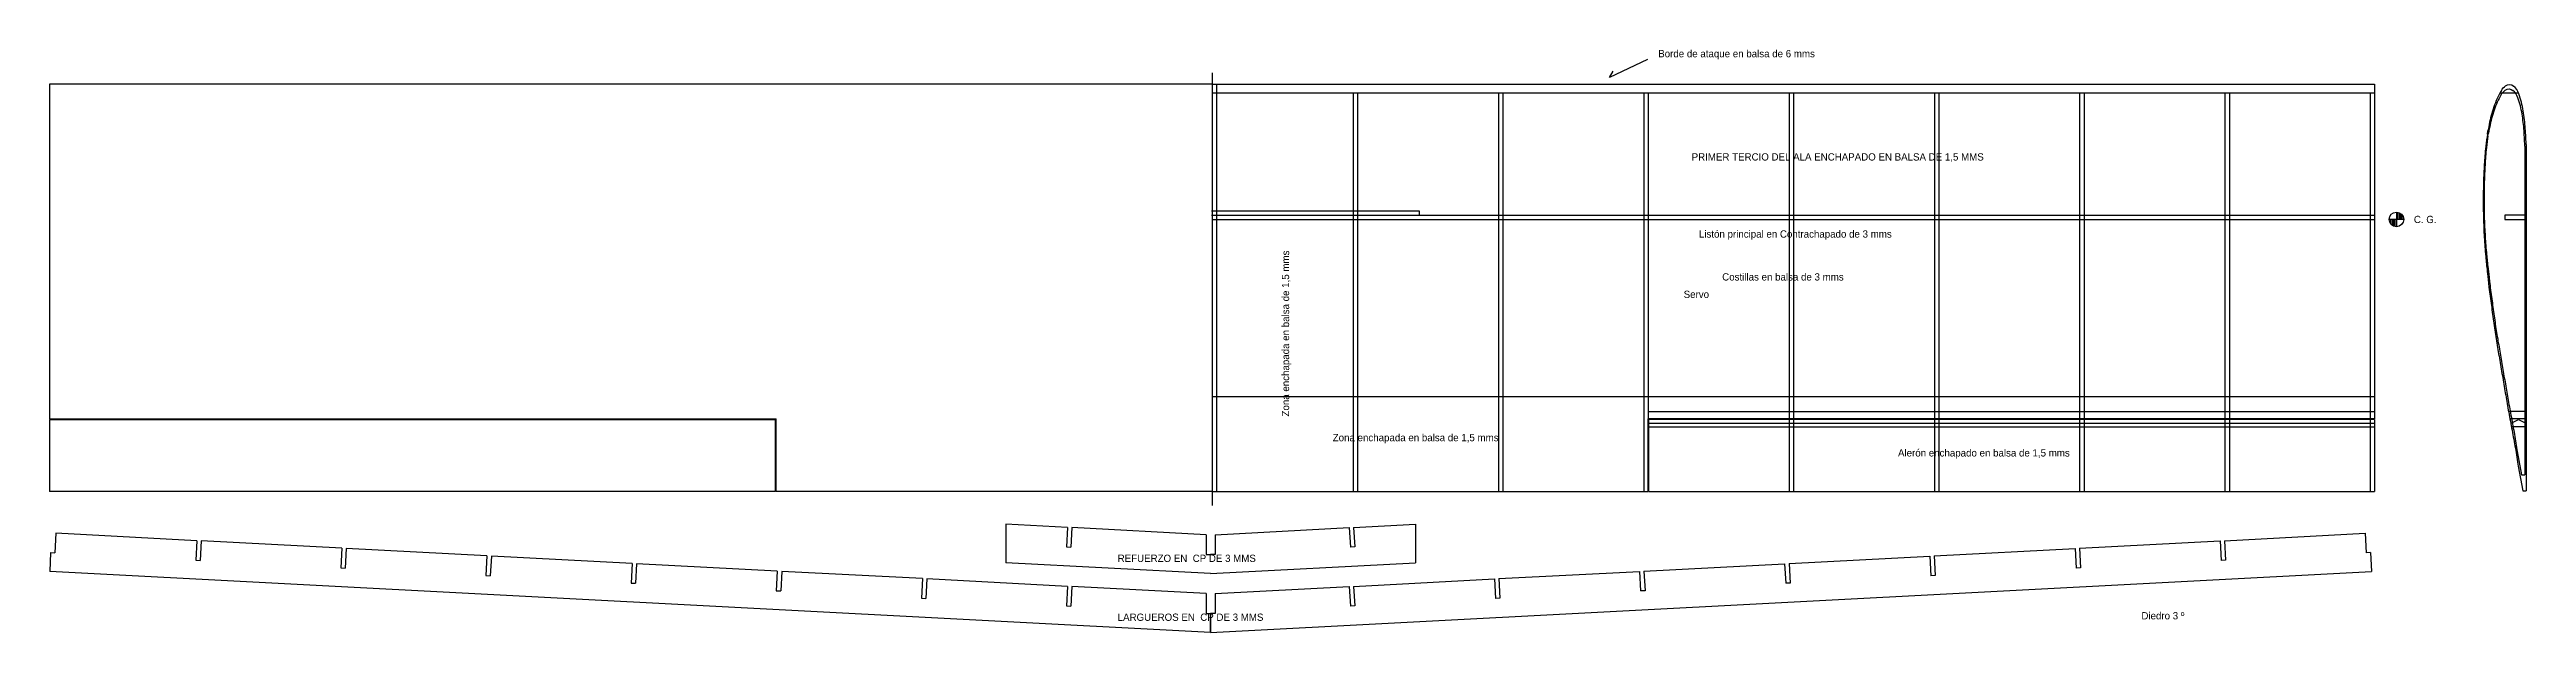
# Model space of a CAD drawing. Header units: inches. Extents: x 0 to 1704, y 271 to 672.
import ezdxf

# ---------------------------------------------------------------- set-up
doc = ezdxf.new("R2010")
doc.units = ezdxf.units.IN
doc.header["$MEASUREMENT"] = 0
doc.layers.add('CONTORNO', color=7, linetype='Continuous')

# ---------------------------------------------------------------- blocks, each defined once
blk = doc.blocks.new('P-PIPER')
for p, q in [((2.332, -1.144), (2.245, -1.16)), ((2.603, -2.162), (11.687, -2.162)), ((11.044, -1.954), (11.687, -2.075)), ((11.687, -2.075), (11.687, -2.162))]:
    blk.add_line(p, q)
for centre, radius, start, end in [((1.195, -1.725), 0.168, 142.93678, 220.12261), ((1.399, -1.868), 0.418, 121.3764, 144.13179)]:
    blk.add_arc(centre, radius, start, end)
at = {"layer": 'CONTORNO', "color": 7, "linetype": 'Continuous'}
for p, q in [((1.616, -1.313), (1.672, -1.294)), ((1.672, -1.294), (1.729, -1.277)), ((1.729, -1.277), (1.786, -1.26)), ((1.786, -1.26), (1.843, -1.244)), ((1.843, -1.244), (1.901, -1.23)), ((1.901, -1.23), (1.958, -1.216)), ((1.958, -1.216), (2.016, -1.203)), ((2.016, -1.203), (2.073, -1.191)), ((2.073, -1.191), (2.13, -1.18)), ((2.13, -1.18), (2.188, -1.169)), ((2.188, -1.169), (2.245, -1.16)), ((2.245, -1.16), (2.245, -1.16)), ((2.332, -1.144), (2.4, -1.135)), ((2.4, -1.135), (2.48, -1.124)), ((2.48, -1.124), (2.564, -1.113)), ((2.564, -1.113), (2.646, -1.102)), ((2.646, -1.102), (2.718, -1.093)), ((2.718, -1.093), (2.776, -1.088)), ((2.718, -1.093), (2.718, -1.093)), ((2.776, -1.088), (2.834, -1.083)), ((2.834, -1.083), (2.892, -1.078)), ((2.892, -1.078), (2.951, -1.074)), ((2.951, -1.074), (3.009, -1.069)), ((3.009, -1.069), (3.067, -1.066)), ((3.067, -1.066), (3.125, -1.062)), ((3.125, -1.062), (3.184, -1.059)), ((3.184, -1.059), (3.242, -1.056)), ((3.242, -1.056), (3.3, -1.053)), ((3.3, -1.053), (3.358, -1.05)), ((3.358, -1.05), (3.416, -1.048)), ((3.416, -1.048), (3.474, -1.046)), ((3.474, -1.046), (3.533, -1.044)), ((3.533, -1.044), (3.591, -1.042)), ((3.591, -1.042), (3.649, -1.04)), ((3.649, -1.04), (3.707, -1.039)), ((3.707, -1.039), (3.765, -1.038)), ((3.765, -1.038), (3.823, -1.037)), ((3.823, -1.037), (3.881, -1.037)), ((3.881, -1.037), (3.939, -1.036)), ((3.939, -1.036), (3.997, -1.036)), ((3.997, -1.036), (4.054, -1.036)), ((4.054, -1.036), (4.112, -1.036)), ((4.112, -1.036), (4.17, -1.036)), ((4.17, -1.036), (4.228, -1.036)), ((4.228, -1.036), (4.286, -1.037)), ((4.286, -1.037), (4.343, -1.037)), ((4.343, -1.037), (4.401, -1.038)), ((4.401, -1.038), (4.459, -1.039)), ((4.459, -1.039), (4.516, -1.04)), ((4.516, -1.04), (4.574, -1.041)), ((4.574, -1.041), (4.631, -1.043)), ((4.631, -1.043), (4.656, -1.046)), ((4.631, -1.043), (4.631, -1.043)), ((4.656, -1.046), (4.712, -1.048)), ((4.712, -1.048), (4.847, -1.05)), ((4.847, -1.05), (4.91, -1.054)), ((4.91, -1.054), (4.973, -1.058)), ((4.973, -1.058), (5.036, -1.062)), ((5.036, -1.062), (5.099, -1.066)), ((5.099, -1.066), (5.162, -1.07)), ((5.162, -1.07), (5.224, -1.074)), ((5.224, -1.074), (5.287, -1.079)), ((5.287, -1.079), (5.35, -1.083)), ((5.35, -1.083), (5.412, -1.087)), ((5.412, -1.087), (5.481, -1.094)), ((5.481, -1.094), (5.542, -1.1)), ((5.542, -1.1), (5.596, -1.105)), ((5.596, -1.105), (5.645, -1.11)), ((5.645, -1.11), (5.692, -1.115)), ((5.692, -1.115), (5.736, -1.119)), ((5.736, -1.119), (5.781, -1.124)), ((5.781, -1.124), (5.828, -1.129)), ((5.828, -1.129), (5.878, -1.134)), ((5.878, -1.134), (5.933, -1.14)), ((5.933, -1.14), (5.995, -1.147)), ((5.995, -1.147), (6.066, -1.155)), ((6.066, -1.155), (6.146, -1.164)), ((6.146, -1.164), (6.239, -1.174)), ((6.239, -1.174), (6.345, -1.186)), ((6.345, -1.186), (6.404, -1.193)), ((6.404, -1.193), (6.464, -1.201)), ((6.464, -1.201), (6.524, -1.209)), ((6.524, -1.209), (6.583, -1.217)), ((6.583, -1.217), (6.643, -1.225)), ((6.643, -1.225), (6.702, -1.233)), ((6.702, -1.233), (6.761, -1.241)), ((6.761, -1.241), (6.821, -1.249)), ((6.821, -1.249), (6.88, -1.257)), ((6.88, -1.257), (6.939, -1.265)), ((6.939, -1.265), (6.998, -1.273)), ((6.998, -1.273), (7.057, -1.281)), ((7.057, -1.281), (7.116, -1.289)), ((7.116, -1.289), (7.175, -1.298)), ((7.175, -1.298), (7.234, -1.306)), ((1.106, -1.877), (1.067, -1.833)), ((1.156, -1.913), (1.106, -1.877)), ((1.212, -1.944), (1.156, -1.913)), ((1.182, -1.512), (1.234, -1.482)), ((1.272, -1.973), (1.212, -1.944)), ((1.234, -1.482), (1.287, -1.453)), ((1.287, -1.453), (1.34, -1.426)), ((1.34, -1.426), (1.394, -1.401)), ((1.394, -1.401), (1.449, -1.377)), ((1.449, -1.377), (1.504, -1.354)), ((1.504, -1.354), (1.56, -1.333)), ((1.56, -1.333), (1.616, -1.313)), ((7.234, -1.306), (7.292, -1.314)), ((7.292, -1.314), (7.351, -1.322)), ((7.351, -1.322), (7.41, -1.331)), ((7.41, -1.331), (7.468, -1.339)), ((7.468, -1.339), (7.527, -1.347)), ((7.527, -1.347), (7.583, -1.356)), ((7.583, -1.356), (7.64, -1.365)), ((7.64, -1.365), (7.697, -1.374)), ((7.697, -1.374), (7.754, -1.384)), ((7.754, -1.384), (7.811, -1.393)), ((7.811, -1.393), (7.868, -1.402)), ((7.868, -1.402), (7.925, -1.412)), ((7.925, -1.412), (7.981, -1.421)), ((7.981, -1.421), (8.038, -1.43)), ((8.038, -1.43), (8.095, -1.44)), ((8.095, -1.44), (8.152, -1.45)), ((8.152, -1.45), (8.209, -1.459)), ((8.209, -1.459), (8.266, -1.469)), ((8.266, -1.469), (8.323, -1.478)), ((8.323, -1.478), (8.38, -1.488)), ((8.38, -1.488), (8.437, -1.498)), ((8.437, -1.498), (8.493, -1.508)), ((8.493, -1.508), (8.55, -1.517)), ((8.55, -1.517), (8.607, -1.527)), ((8.607, -1.527), (8.664, -1.537)), ((8.664, -1.537), (8.721, -1.547)), ((8.721, -1.547), (8.778, -1.557)), ((8.778, -1.557), (8.834, -1.566)), ((8.834, -1.566), (8.891, -1.576)), ((8.891, -1.576), (8.948, -1.586)), ((8.948, -1.586), (9.004, -1.596)), ((9.004, -1.596), (9.061, -1.606)), ((9.061, -1.606), (9.118, -1.615)), ((9.118, -1.615), (9.174, -1.625)), ((9.174, -1.625), (9.231, -1.635)), ((9.231, -1.635), (9.287, -1.645)), ((9.287, -1.645), (9.344, -1.655)), ((9.344, -1.655), (9.4, -1.664)), ((9.4, -1.664), (9.457, -1.674)), ((9.457, -1.674), (9.513, -1.684)), ((9.513, -1.684), (9.57, -1.693)), ((9.57, -1.693), (9.626, -1.703)), ((9.626, -1.703), (9.682, -1.712)), ((9.682, -1.712), (9.742, -1.724)), ((9.682, -1.712), (9.682, -1.712)), ((9.742, -1.724), (9.802, -1.736)), ((9.802, -1.736), (9.861, -1.748)), ((9.861, -1.748), (9.921, -1.759)), ((9.921, -1.759), (9.98, -1.77)), ((9.98, -1.77), (10.039, -1.78)), ((10.039, -1.78), (10.098, -1.791)), ((10.098, -1.791), (10.157, -1.802)), ((10.157, -1.802), (10.216, -1.812)), ((10.216, -1.812), (10.275, -1.823)), ((10.275, -1.823), (10.334, -1.834)), ((10.334, -1.834), (10.393, -1.844)), ((10.393, -1.844), (10.451, -1.855)), ((10.451, -1.855), (10.51, -1.866)), ((10.51, -1.866), (10.568, -1.878)), ((10.568, -1.878), (10.627, -1.889)), ((10.627, -1.889), (10.686, -1.897)), ((10.686, -1.897), (10.746, -1.905)), ((10.746, -1.905), (10.805, -1.914)), ((10.805, -1.914), (10.865, -1.923)), ((10.865, -1.923), (10.925, -1.933)), ((10.925, -1.933), (10.984, -1.943)), ((10.984, -1.943), (11.044, -1.954)), ((1.272, -1.973), (1.272, -1.973)), ((1.327, -1.991), (1.272, -1.973)), ((1.382, -2.008), (1.327, -1.991)), ((1.437, -2.024), (1.382, -2.008)), ((1.493, -2.039), (1.437, -2.024)), ((1.55, -2.052), (1.493, -2.039)), ((1.606, -2.064), (1.55, -2.052)), ((1.663, -2.076), (1.606, -2.064)), ((1.72, -2.086), (1.663, -2.076)), ((1.778, -2.096), (1.72, -2.086)), ((1.835, -2.104), (1.778, -2.096)), ((1.893, -2.112), (1.835, -2.104)), ((1.951, -2.119), (1.893, -2.112)), ((2.009, -2.125), (1.951, -2.119)), ((2.067, -2.131), (2.009, -2.125)), ((2.125, -2.136), (2.067, -2.131)), ((2.183, -2.14), (2.125, -2.136)), ((2.241, -2.145), (2.183, -2.14)), ((2.299, -2.148), (2.241, -2.145)), ((2.358, -2.151), (2.299, -2.148)), ((2.416, -2.154), (2.358, -2.151)), ((2.474, -2.157), (2.416, -2.154)), ((2.531, -2.159), (2.474, -2.157)), ((2.589, -2.161), (2.531, -2.159)), ((2.603, -2.162), (2.589, -2.161))]:
    blk.add_line(p, q, dxfattribs=at)

msp = doc.modelspace()

# ---------------------------------------------------------------- linework, layer by layer
for p, q in [((1099.5, 664.9), (1073.5, 652.4)), ((0, 647.9), (0, 417.9)), ((800, 647.9), (0, 647.9)), ((800, 647.9), (1600, 647.9)), ((803, 647.9), (803, 367.9)), ((1073.5, 652.4), (1076, 656.9)), ((1600, 647.9), (1600, 417.9)), ((800, 641.9), (1600, 641.9)), ((897, 641.9), (897, 367.9)), ((900, 641.9), (900, 367.9)), ((997, 641.9), (997, 367.9)), ((1000, 641.9), (1000, 367.9)), ((1097, 641.9), (1097, 367.9)), ((1100, 641.9), (1100, 367.9)), ((1197, 641.9), (1197, 367.9)), ((1200, 641.9), (1200, 367.9)), ((1297, 641.9), (1297, 367.9)), ((1300, 641.9), (1300, 367.9)), ((1397, 641.9), (1397, 367.9)), ((1400, 641.9), (1400, 367.9)), ((1497, 641.9), (1497, 367.9)), ((1500, 641.9), (1500, 367.9)), ((1597, 641.9), (1597, 367.9)), ((1686.3, 641.9), (1699, 641.9)), ((1704, 557.9), (1689.5, 557.9)), ((1689.5, 557.9), (1689.5, 554.9)), ((1689.5, 554.9), (1704.5, 554.9)), ((1600, 432.9), (800, 432.9)), ((0, 417.9), (500, 417.9)), ((0, 417.4), (499.5, 417.4)), ((0, 417.4), (0, 367.9)), ((499.5, 367.9), (499.5, 417.4)), ((500, 367.9), (500, 417.9)), ((1100, 422.9), (1600, 422.9)), ((1600, 417.9), (1100, 417.9)), ((1100, 367.9), (1100, 417.9)), ((1600, 417.4), (1100.5, 417.4)), ((1100.5, 367.9), (1100.5, 417.4)), ((1100.5, 414.9), (1600, 414.9)), ((1100.5, 412.4), (1600, 412.4)), ((1600, 417.4), (1600, 367.9)), ((1704, 422.9), (1692.5, 422.9)), ((1704, 417.9), (1693.5, 417.9)), ((1694, 414.9), (1699, 417.4)), ((1704, 412.4), (1694.5, 412.4)), ((1699, 417.4), (1704, 414.9)), ((499.5, 367.9), (0, 367.9)), ((800, 367.9), (500, 367.9)), ((800, 367.9), (1100, 367.9)), ((1100.5, 367.9), (1600, 367.9))]:
    msp.add_line(p, q)
at = {"color": 5}
msp.add_line((800, 655.8), (800, 358.1), dxfattribs=at)
at = {"color": 1}
for p, q in [((799.5, 560.9), (942.5, 560.9)), ((799.5, 557.9), (1600, 557.9)), ((800, 554.9), (1600, 554.9)), ((942.5, 560.9), (942.5, 557.9)), ((658, 345.4), (658, 318.8)), ((700.5, 343.1), (658, 345.4)), ((700.5, 343.1), (699.8, 329.7)), ((703.5, 343), (702.8, 329.5)), ((796, 338.1), (703.5, 343)), ((802, 338.1), (894.4, 343)), ((894.4, 343), (895.2, 329.5)), ((897.4, 343.1), (940, 345.4)), ((897.4, 343.1), (898.2, 329.7)), ((940, 345.4), (940, 318.8)), ((0.7, 325.8), (0.1, 312.8)), ((0.7, 325.8), (3.7, 325.6)), ((4.4, 339.1), (3.7, 325.6)), ((101.3, 334), (4.4, 339.1)), ((101.3, 334), (100.6, 320.6)), ((104.3, 333.9), (103.6, 320.4)), ((201.2, 328.8), (104.3, 333.9)), ((201.2, 328.8), (200.5, 315.3)), ((204.2, 328.6), (203.5, 315.2)), ((301, 323.6), (204.2, 328.6)), ((699.8, 329.7), (702.8, 329.5)), ((796, 338.1), (796, 324.4)), ((796, 324.4), (799, 324.4)), ((802, 324.4), (799, 324.4)), ((802, 338.1), (802, 324.4)), ((898.2, 329.7), (895.2, 329.5)), ((1296.9, 323.6), (1393.8, 328.6)), ((1393.8, 328.6), (1394.5, 315.2)), ((1396.8, 328.8), (1493.6, 333.9)), ((1396.8, 328.8), (1397.5, 315.3)), ((1493.6, 333.9), (1494.3, 320.4)), ((1496.6, 334), (1593.5, 339.1)), ((1496.6, 334), (1497.3, 320.6)), ((1593.5, 339.1), (1594.2, 325.6)), ((1597.2, 325.8), (1594.2, 325.6)), ((1597.2, 325.8), (1597.9, 312.8)), ((799, 270.9), (0.1, 312.8)), ((100.6, 320.6), (103.6, 320.4)), ((200.5, 315.3), (203.5, 315.2)), ((301, 323.6), (300.3, 310.1)), ((300.3, 310.1), (303.3, 309.9)), ((304, 323.4), (303.3, 309.9)), ((400.9, 318.3), (304, 323.4)), ((400.9, 318.3), (400.2, 304.9)), ((403.9, 318.2), (403.2, 304.7)), ((500.8, 313.1), (403.9, 318.2)), ((500.8, 313.1), (500.1, 299.6)), ((503.8, 312.9), (503.1, 299.5)), ((600.6, 307.9), (503.8, 312.9)), ((600.6, 307.9), (599.9, 294.4)), ((603.6, 307.7), (602.9, 294.2)), ((700.5, 302.6), (603.6, 307.7)), ((799, 311.4), (658, 318.8)), ((799, 311.4), (940, 318.8)), ((799, 270.9), (1597.9, 312.8)), ((897.4, 302.6), (994.3, 307.7)), ((994.3, 307.7), (995, 294.2)), ((997.3, 307.9), (1094.2, 312.9)), ((997.3, 307.9), (998, 294.4)), ((1094.2, 312.9), (1094.9, 299.5)), ((1097.2, 313.1), (1194, 318.2)), ((1097.2, 313.1), (1097.9, 299.6)), ((1194, 318.2), (1194.7, 304.7)), ((1197, 318.3), (1293.9, 323.4)), ((1197, 318.3), (1197.7, 304.9)), ((1293.9, 323.4), (1294.6, 309.9)), ((1297.6, 310.1), (1294.6, 309.9)), ((1296.9, 323.6), (1297.6, 310.1)), ((1397.5, 315.3), (1394.5, 315.2)), ((1497.3, 320.6), (1494.3, 320.4)), ((400.2, 304.9), (403.2, 304.7)), ((500.1, 299.6), (503.1, 299.5)), ((599.9, 294.4), (602.9, 294.2)), ((700.5, 302.6), (699.8, 289.2)), ((703.5, 302.5), (702.8, 289)), ((796, 297.6), (703.5, 302.5)), ((796, 297.6), (796, 283.9)), ((802, 297.6), (894.4, 302.5)), ((802, 297.6), (802, 283.9)), ((894.4, 302.5), (895.2, 289)), ((897.4, 302.6), (898.2, 289.2)), ((998, 294.4), (995, 294.2)), ((1097.9, 299.6), (1094.9, 299.5)), ((1197.7, 304.9), (1194.7, 304.7)), ((699.8, 289.2), (702.8, 289)), ((796, 283.9), (799, 283.9)), ((799, 270.9), (799, 283.9)), ((799, 283.9), (799, 270.9)), ((802, 283.9), (799, 283.9)), ((799, 270.9), (799, 283.9)), ((799, 283.9), (799, 270.9)), ((898.2, 289.2), (895.2, 289))]:
    msp.add_line(p, q, dxfattribs=at)
at = {"color": 3}
for p, q in [((1620, 554.9), (1610, 554.9)), ((1611, 554.9), (1611, 551.9)), ((1612, 554.9), (1612, 550.9)), ((1613, 554.9), (1613, 550.4)), ((1614, 554.9), (1614, 550)), ((1615, 559.9), (1615, 549.9)), ((1616, 554.9), (1616, 559.8)), ((1617, 554.9), (1617, 559.5)), ((1618, 554.9), (1618, 558.9)), ((1619, 554.9), (1619, 557.9))]:
    msp.add_line(p, q, dxfattribs=at)
msp.add_circle((1615, 554.9), 5, dxfattribs=at)

# ---------------------------------------------------------------- block references
at = {"rotation": 90}
for p, xscale, yscale, zscale in [((1647.6, 674.6), -26.20799999999997, 26.20799999999997, 26.208), ((1649.5, 670.2), -24.89760000000001, 24.89760000000001, 24.8976)]:
    msp.add_blockref('P-PIPER', p, dxfattribs=dict(at, xscale=xscale, yscale=yscale, zscale=zscale))

# ---------------------------------------------------------------- texts
for s, p in [('Borde de ataque en balsa de 6 mms', (1107, 666.4)), ('PRIMER TERCIO DEL ALA ENCHAPADO EN BALSA DE 1,5 MMS', (1130, 595.4)), ('Listón principal en Contrachapado de 3 mms', (1135, 542.4)), ('C. G.', (1627, 552.4)), ('Costillas en balsa de 3 mms', (1151, 512.9)), ('Servo', (1124.5, 500.9)), ('Zona enchapada en balsa de 1,5 mms', (883, 402.4)), ('Alerón enchapado en balsa de 1,5 mms', (1272, 391.9)), ('REFUERZO EN  CP DE 3 MMS', (735, 319.4)), ('LARGUEROS EN  CP DE 3 MMS', (735, 278.9)), ('Diedro 3 º', (1439.5, 279.9))]:
    msp.add_text(s, height=5).set_placement(p)
msp.add_text('Zona enchapada en balsa de 1,5 mms', height=5, rotation=90).set_placement((853, 419.4))

doc.saveas('drawing.dxf')
